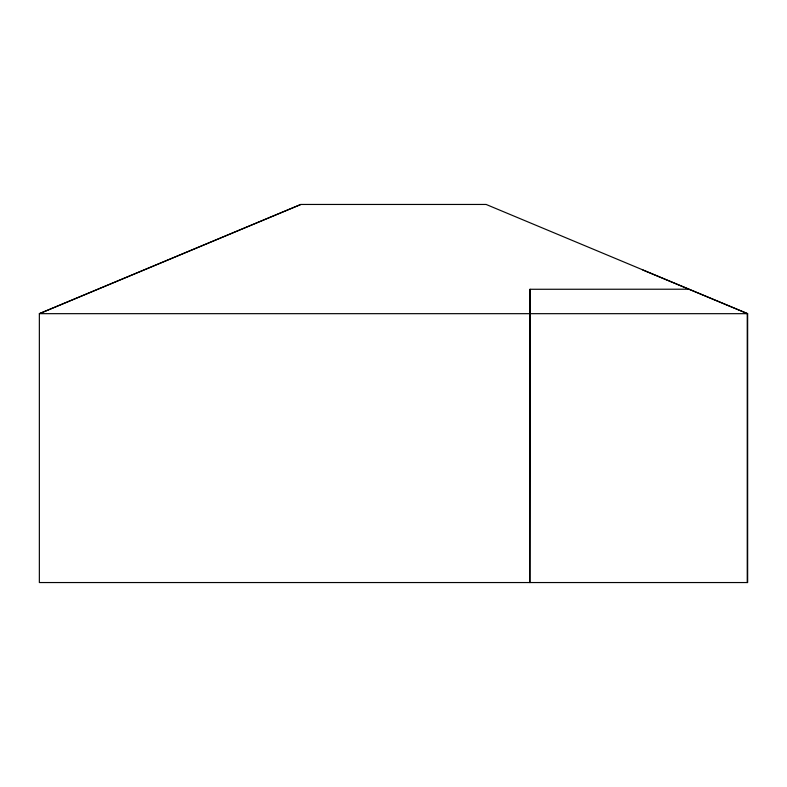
<?xml version="1.0" encoding="UTF-8"?>
<svg xmlns="http://www.w3.org/2000/svg" width="787" height="787" viewBox="0 0 787 787"><rect width="100%" height="100%" fill="white"/><g stroke="black" fill="none" stroke-linecap="round" stroke-linejoin="round"><path stroke-width="1.18" d="M688.733 289.213L530.044 289.272L529.612 582.547M300.85 204.453L39.35 313.669L39.35 582.547L747.65 582.547L747.65 313.679L486.13 204.453L300.85 204.453L39.35 313.669L747.65 313.679L642.763 269.99M747.237 313.669L747.237 582.547M530.044 289.272L530.044 582.547"/></g></svg>
